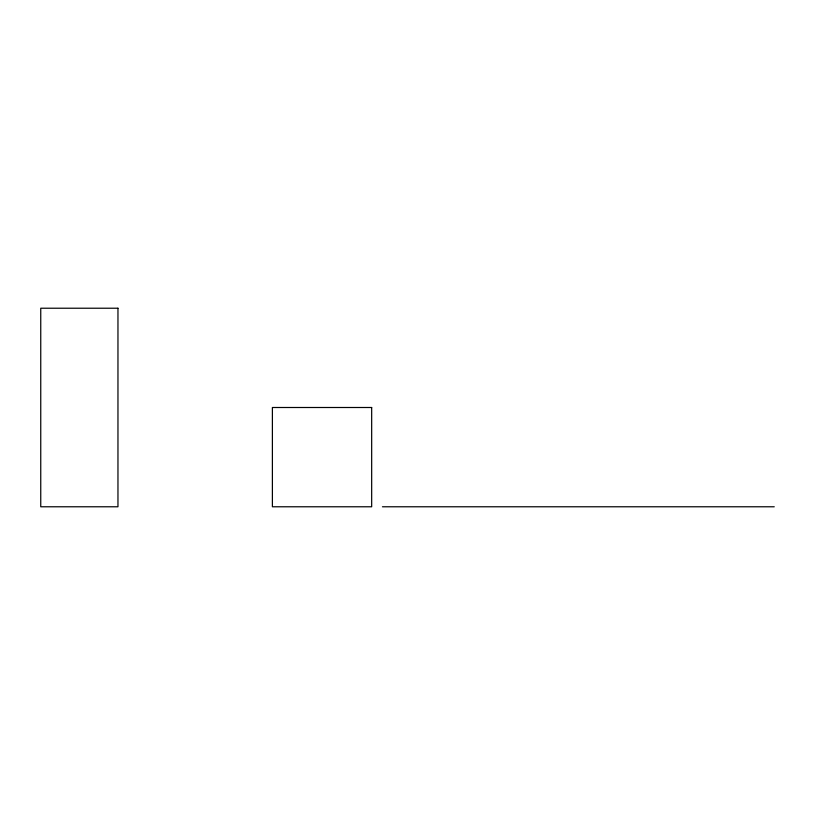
<?xml version="1.0" encoding="UTF-8"?>
<svg xmlns="http://www.w3.org/2000/svg" width="815" height="815" viewBox="0 0 815 815"><rect width="100%" height="100%" fill="white"/><g stroke="black" fill="none" stroke-linecap="round" stroke-linejoin="round"><path stroke-width="1.22" d="M382.439 506.777L774.25 506.777M117.961 308.223L40.75 308.223L40.75 506.777L117.961 506.777L117.961 308.223M371.671 407.5L272.393 407.5L272.393 506.777L371.671 506.777L371.671 407.5"/></g></svg>
